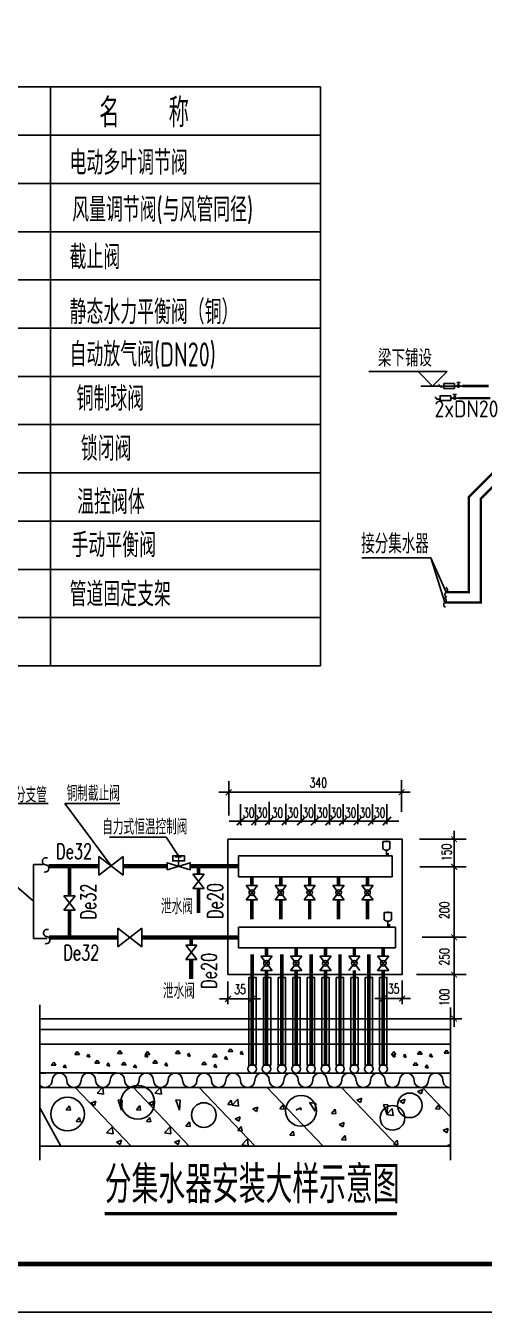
# Model space of a CAD drawing. Extents: x 1485827 to 1655027, y -76676 to -17276.
# Drawn here: x 1589671 to 1599176, y -76676 to -50004 of the extents above; entities that cross this region are included whole.
import ezdxf
from ezdxf.enums import TextEntityAlignment as Align

# ---------------------------------------------------------------- set-up
doc = ezdxf.new("R2010")
doc.units = 0
doc.header["$LTSCALE"] = 1000
doc.header["$MEASUREMENT"] = 0
doc.linetypes.add('DASH', pattern=[0.35, 0.25, -0.1])
for name, color, linetype in [('6', 7, 'Continuous'), ('_TCH_MASK', 7, 'Continuous'), ('AXIS', 3, 'Continuous'), ('C-sheet(通用-图框)', 7, 'Continuous'), ('EQ-TH', 7, 'Continuous'), ('HDWG', 7, 'Continuous'), ('PIPE-地暖供', 4, 'Continuous'), ('PIPE-暖供水', 3, 'Continuous'), ('PIPE-暖回水', 2, 'DASH'), ('TEXT', 7, 'Continuous'), ('TH-构件', 7, 'Continuous'), ('TH_TEXT', 7, 'Continuous'), ('THVAC_ELEV', 3, 'Continuous'), ('TK', 4, 'Continuous'), ('VALVE-暖供水', 7, 'Continuous'), ('地暖', 7, 'Continuous'), ('采暖', 7, 'Continuous')]:
    doc.layers.add(name, color=color, linetype=linetype)
doc.styles.add('11$0$TSSD_Norm', font='TSSDENG', dxfattribs={"width": 0.7, "bigfont": 'HZTXT'})
doc.styles.add('_THVAC_DIM', font='SIMPLEX', dxfattribs={"width": 0.8, "height": 3.5, "bigfont": 'HZTXT'})
doc.styles.add('HZ', font='romand__.ttf', dxfattribs={"width": 0.8, "bigfont": 'hztxt'})
doc.styles.add('HZTXT1', font='romans.shx', dxfattribs={"width": 0.7, "bigfont": 'GBHZFS.SHX'})
doc.styles.get("Standard").update_dxf_attribs({"font": 'gbenor.shx', "bigfont": 'gbcbig.shx'})
doc.styles.add('STY2', font='TXT.shx', dxfattribs={"width": 0.7, "bigfont": 'KTK.shx'})
doc.styles.add('STY70', font='SIMPLEX.shx', dxfattribs={"width": 0.7, "bigfont": 'STK.shx'})
doc.styles.add('TSSD_Dimension', font='tssdeng.shx', dxfattribs={"width": 0.7, "bigfont": 'hztxt.shx'})
doc.styles.add('TSSD_Rein', font='Tssdeng.shx', dxfattribs={"width": 0.7, "bigfont": 'hztxt.shx'})

# ---------------------------------------------------------------- blocks, each defined once
blk = doc.blocks.new('*U28')
at = {"color": 3}
blk.add_lwpolyline([(-84100, 0), (0, 0), (0, 59400), (-84100, 59400)], close=True, dxfattribs=at)
at = {"color": 3, "const_width": 100}
blk.add_lwpolyline([(-81600, 1000), (-1000, 1000), (-1000, 58400), (-81600, 58400)], close=True, dxfattribs=at)
at = {"layer": 'TK', "color": 4, "style": 'HZTXT1'}
for tag, height, width, p in [('项目负责1', 400, 0.6, (-4500, 19196)), ('项目负责2', 400, 0.6, (-4500, 18296)), ('专责', 400, 0.6, (-4500, 17396)), ('审定', 400, 0.6, (-4500, 16496)), ('审核', 400, 0.6, (-4500, 15596)), ('校对', 400, 0.6, (-4500, 14696)), ('设计', 400, 0.6, (-4500, 13796)), ('绘图', 400, 0.6, (-4500, 12896)), ('建设单位', 450, 0.6, (-4500, 11050)), ('工号', 400, 0.5, (-5501, 3507)), ('版次', 400, 0.7, (-2138, 3498)), ('阶段', 400, 0.7, (-2138, 2498)), ('比例', 400, 0.7, (-5491, 1513)), ('日期', 400, 0.7, (-2138, 1498))]:
    blk.add_attdef(tag, text='', height=height, dxfattribs=dict(at, width=width)).set_placement(p, align=Align.MIDDLE)
at = {"layer": 'TK', "color": 1, "lineweight": -3, "style": 'HZTXT1', "width": 0.6}
blk.add_attdef('工程名称', text='', height=450, dxfattribs=at).set_placement((-4500, 9050), align=Align.MIDDLE)
at = {"layer": 'TK', "color": 4, "lineweight": -3, "style": 'HZTXT1', "width": 0.6}
blk.add_attdef('子项名称', text='', height=450, dxfattribs=at).set_placement((-4500, 7050), align=Align.MIDDLE)
at = {"layer": 'TK', "color": 1, "lineweight": -3, "width": 0.6, "flags": 104}
blk.add_attdef('图名', text='', height=400, dxfattribs=at).set_placement((-4558, 4958), align=Align.MIDDLE_CENTER)
at = {"layer": 'TK', "color": 1, "style": 'HZTXT1', "width": 0.7}
blk.add_attdef('图号', text='', height=400, dxfattribs=at).set_placement((-5491, 2513), align=Align.MIDDLE)
blk = doc.blocks.new('_AXBLK')
at = {"color": 3, "linetype": 'Continuous'}
blk.add_line((1, 0), (-1, 0), dxfattribs=at)
at = {"color": 3, "linetype": 'Continuous', "const_width": 0.125}
blk.add_lwpolyline([(-0.35, -0.35), (0.35, 0.35)], dxfattribs=at)
blk = doc.blocks.new('$阀门附件$00000217')
blk.add_lwpolyline([(0, 110), (64, 110), (64, 215), (-64, 215), (-64, 110), (0, 110), (0, 0)])
blk.add_lwpolyline([(-125, -72), (125, 72), (125, -72), (-125, 72)], close=True)
for p in [(-125, 0), (125, 0)]:
    blk.add_point(p)
at = {"style": 'HZ', "width": 1.395383}
blk.add_text('T', height=70, dxfattribs=at).set_placement((-41, 127), (37, 127), align=Align.FIT)
blk = doc.blocks.new('AHBLK1C')
for p, q in [((-2, 2), (-2, 6)), ((-2, 6), (2, 6)), ((0, 6), (0, 6.5)), ((0, 0), (0, 1.17)), ((2, 6), (2, 2))]:
    blk.add_line(p, q)
blk.add_arc((0, 4), 2.83, 225, 315)
at = {"flags": 1}
blk.add_attdef('EAT', (0, 0), '', height=0.1, dxfattribs=at)
blk = doc.blocks.new('$VALVE$00000779')
blk.add_lwpolyline([(-100, 332), (-100, 772), (100, 772), (100, 332)], close=True)
blk.add_lwpolyline([(58, 967, 0.432023), (-39, 887), (-39, 772)], format="xyb")
blk.add_lwpolyline([(0, 332), (0, 0)])
at = {"layer": '6'}
blk.add_lwpolyline([(144, 238), (144, 94)], dxfattribs=at)
at = {"layer": 'HDWG'}
blk.add_lwpolyline([(48, 166), (144, 166)], dxfattribs=at)
for radius in [48, 43.2, 38.4, 24, 14.4]:
    blk.add_circle((0, 166), radius, dxfattribs=at)
at = {"width": 0.8, "flags": 9}
for tag in ['YSIZE', 'XSIZE', 'XSIZE', 'YSIZE']:
    blk.add_attdef(tag, (0, 332), '', height=0.5, rotation=90, dxfattribs=at)
at = {"flags": 9}
for tag in ['XSIZE', 'YSIZE']:
    blk.add_attdef(tag, (0, 166), '', height=0.24, rotation=270, dxfattribs=at)
at = {"width": 0.8, "flags": 9}
for tag in ['YSIZE', 'XSIZE', 'XSIZE', 'YSIZE']:
    blk.add_attdef(tag, (0, 0), '', height=0.5, dxfattribs=at)
blk = doc.blocks.new('$ThvacSys$00000040')
at = {"elevation": 0}
blk.add_lwpolyline([(7, -101, -0.575183), (0, 0, 0.604745), (-11, 101, 16.924828)], format="xyb", dxfattribs=at)

msp = doc.modelspace()

# ---------------------------------------------------------------- hatches: boundary and pattern name
at = {"layer": 'PIPE-暖供水', "linetype": 'Continuous'}
for points in [[(1598855.2, -59773.9), (1598837.5, -59756.3), (1598830.2, -59763.6)], [(1598855.2, -59773.9), (1598830.2, -59773.9), (1598830.2, -59763.6)], [(1598855.2, -61748.1), (1598880.2, -61748.1), (1598880.2, -61773.1)], [(1598855.2, -61748.1), (1598855.2, -61773.1), (1598880.2, -61773.1)]]:
    msp.add_hatch(color=256, dxfattribs=at).paths.add_polyline_path(points)
at = {"layer": 'PIPE-暖回水', "linetype": 'DASH'}
for points in [[(1599105.2, -59806.8), (1599087.5, -59789.1), (1599080.2, -59796.4)], [(1599105.2, -59806.8), (1599080.2, -59806.8), (1599080.2, -59796.4)], [(1599105.2, -61960.2), (1599130.2, -61960.2), (1599130.2, -61985.2)], [(1599105.2, -61960.2), (1599105.2, -61985.2), (1599130.2, -61985.2)]]:
    msp.add_hatch(color=256, dxfattribs=at).paths.add_polyline_path(points)

# ---------------------------------------------------------------- linework, layer by layer
for p, q in [((1577342.6, -51273.6, 0), (1595783.7, -51273.6, 0)), ((1590184.1, -51273.6, 0), (1590184.1, -63273.6, 0)), ((1595783.7, -51273.6, 0), (1595783.7, -63273.6, 0)), ((1577342.6, -52273.6, 0), (1595783.7, -52273.6, 0)), ((1577342.6, -53273.6, 0), (1595783.7, -53273.6, 0)), ((1577342.6, -54273.6, 0), (1595783.7, -54273.6, 0)), ((1577342.6, -55273.6, 0), (1595783.7, -55273.6, 0)), ((1577342.6, -56273.6, 0), (1595783.7, -56273.6, 0)), ((1577342.6, -57273.6, 0), (1595783.7, -57273.6, 0)), ((1577342.6, -58273.6, 0), (1595783.7, -58273.6, 0)), ((1577342.6, -59273.6, 0), (1595783.7, -59273.6, 0)), ((1577342.6, -60273.6, 0), (1595783.7, -60273.6, 0)), ((1577342.6, -61273.6, 0), (1595783.7, -61273.6, 0)), ((1577342.6, -62273.6, 0), (1595783.7, -62273.6, 0)), ((1577342.6, -63273.6, 0), (1595783.7, -63273.6, 0)), ((1592582.9, -66828.7), (1591410.9, -66828.7)), ((1592840.7, -67213.5), (1592582.9, -66828.7))]:
    msp.add_line(p, q)
at = {"color": 0}
msp.add_line((1597475.3, -66868.9), (1597475.3, -69670.7), dxfattribs=at)
at = {"layer": '_TCH_MASK'}
for p, q in [((1596637.3, -61038.1), (1598070.1, -61038.1)), ((1598070.1, -61038.1), (1598360, -61960.2, 0)), ((1598386.8, -61748.1), (1598070.1, -61038.1))]:
    msp.add_line(p, q, dxfattribs=at)
at = {"layer": 'AXIS', "color": 0, "linetype": 'ByBlock', "const_width": 70}
msp.add_lwpolyline([(1591309.6, -74629.5), (1597369.1, -74629.5)], dxfattribs=at)
at = {"layer": 'C-sheet(通用-图框)'}
msp.add_line((1599108.5, -57473.6), (1597862.1, -57473.6), dxfattribs=at)
at = {"layer": 'PIPE-暖供水', "linetype": 'Continuous', "const_width": 50}
for points in [[(1599303.4, -57723.6), (1598646.3, -57723.6)], [(1598855.2, -59773.9), (1599437.1, -59192)], [(1598855.2, -61748.1), (1598855.2, -59773.9)], [(1598855.2, -61748.1), (1598386.8, -61748.1)]]:
    msp.add_lwpolyline(points, dxfattribs=at)
at = {"layer": 'PIPE-暖回水', "linetype": 'DASH', "const_width": 50}
for points in [[(1599270.6, -57473.6), (1598724.9, -57473.6)], [(1599105.2, -59806.8), (1599469.9, -59442)], [(1599105.2, -61960.2), (1599105.2, -59806.8)], [(1599105.2, -61960.2), (1598360.2, -61960.2)]]:
    msp.add_lwpolyline(points, dxfattribs=at)
at = {"layer": 'THVAC_ELEV'}
for p, q in [((1598405.7, -57173.6), (1596785.9, -57173.6)), ((1598105.7, -57473.6), (1597805.7, -57173.6)), ((1598105.7, -57473.6), (1598405.7, -57173.6))]:
    msp.add_line(p, q, dxfattribs=at)
at = {"layer": '地暖', "color": 0, "lineweight": -2}
for p, q in [((1591438.9, -67422.2), (1590484.9, -66130.5)), ((1590484.9, -66130.5), (1591622.5, -66130.5))]:
    msp.add_line(p, q, dxfattribs=at)
for centre in [(1594356.9, -67975.4), (1594956.9, -67975.4), (1595556.9, -67975.4), (1596156.9, -67975.4), (1596756.9, -67975.4), (1594661.7, -69440.3), (1595277.7, -69440.3), (1595883, -69440.3), (1596483, -69440.3), (1597083, -69440.3)]:
    msp.add_circle(centre, 57.2, dxfattribs=at)
at = {"layer": '采暖', "color": 0, "lineweight": -2}
for p, q in [((1593878.2, -65665.7), (1593878.2, -66379.9)), ((1597462.6, -66301.7), (1597462.6, -65646.4)), ((1590137.4, -66125.4), (1587485.3, -66125.4)), ((1587485.3, -66125.4), (1589831.4, -68156)), ((1593673.1, -65896.4), (1597462.6, -65896.4)), ((1594126.6, -66568.5), (1594126.6, -66143.2)), ((1594432.6, -66568.5), (1594432.6, -66143.2)), ((1594718.7, -66091.5), (1594718.7, -66561.9)), ((1595065, -66136.7), (1595065, -66561.9)), ((1595381.2, -66508.3), (1595381.2, -66143.2)), ((1595667.3, -66523.3), (1595667.3, -66143.2)), ((1595968.5, -66553.4), (1595968.5, -66143.2)), ((1596254.6, -66553.4), (1596254.6, -66143.2)), ((1596555.7, -66553.4), (1596555.7, -66143.2)), ((1596555.7, -66553.4), (1596555.7, -66143.2)), ((1596856.9, -66553.4), (1596856.9, -66143.2)), ((1596856.9, -66553.4), (1596856.9, -66143.2)), ((1597158, -66553.4), (1597158, -66143.2)), ((1594187.6, -66493.2), (1593942.6, -66493.2)), ((1594131.4, -66493.2), (1594432.6, -66493.2)), ((1594473.7, -66493.2), (1594228.7, -66493.2)), ((1594432.6, -66493.2), (1594718.7, -66493.2)), ((1594820, -66493.2), (1594575, -66493.2)), ((1594677.6, -66493.2), (1594922.6, -66493.2)), ((1594718.7, -66493.2), (1595065, -66493.2)), ((1595136.2, -66493.2), (1594891.2, -66493.2)), ((1594963.7, -66493.2), (1595208.7, -66493.2)), ((1595065, -66493.2), (1595381.2, -66493.2)), ((1595422.3, -66493.2), (1595177.3, -66493.2)), ((1595310, -66493.2), (1595555, -66493.2)), ((1595381.2, -66493.2), (1595667.3, -66493.2)), ((1595723.5, -66493.2), (1595478.5, -66493.2)), ((1595626.2, -66493.2), (1595871.2, -66493.2)), ((1595667.3, -66493.2), (1595968.5, -66493.2)), ((1596054.7, -66493.2), (1595809.7, -66493.2)), ((1595912.3, -66493.2), (1596157.3, -66493.2)), ((1597833, -66869.4), (1598801.1, -66869.4)), ((1597147.2, -67221.3), (1597147.2, -67142.8)), ((1597147.2, -67182.1), (1597182.8, -67182.1)), ((1597182.8, -67204.8), (1597182.8, -67156.6)), ((1598551.1, -67266.3), (1598551.1, -67044.4)), ((1590030.3, -67394.5), (1589831.4, -67394.5)), ((1589831.4, -67394.5), (1589831.4, -68927.7)), ((1591189.2, -67616.2), (1591688.5, -67228.2)), ((1591189.2, -67228.2), (1591688.5, -67616.2)), ((1591189.2, -67228.2), (1591189.2, -67616.2)), ((1591688.5, -67228.2), (1591688.5, -67616.2)), ((1594081.4, -67216), (1597268.4, -67216, 302.8)), ((1594081.4, -67216), (1594081.4, -67647.6)), ((1597268.4, -67216, 245.8), (1597268.4, -67647.6, 245.8)), ((1597838.9, -67441.3), (1598801.1, -67441.3)), ((1593134.5, -67592.1), (1593367.3, -67592.1)), ((1593367.3, -67891.7), (1593134.5, -67592.1)), ((1593134.5, -67891.7), (1593367.3, -67592.1)), ((1594081.4, -67647.6), (1597268.4, -67647.6, 302.8)), ((1598551.1, -68725.9), (1598551.1, -67616.3)), ((1593134.5, -67891.7), (1593367.3, -67891.7)), ((1594240.5, -67825.6), (1594473.3, -67825.6)), ((1594240.5, -68125.2), (1594473.3, -67825.6)), ((1594473.3, -68125.2), (1594240.5, -67825.6)), ((1594840.5, -67825.6), (1595073.3, -67825.6)), ((1594840.5, -68125.2), (1595073.3, -67825.6)), ((1595073.3, -68125.2), (1594840.5, -67825.6)), ((1595440.5, -67825.6), (1595673.3, -67825.6)), ((1595440.5, -68125.2), (1595673.3, -67825.6)), ((1595673.3, -68125.2), (1595440.5, -67825.6)), ((1596040.5, -67825.6), (1596273.3, -67825.6)), ((1596040.5, -68125.2), (1596273.3, -67825.6)), ((1596273.3, -68125.2), (1596040.5, -67825.6)), ((1596640.5, -67825.6), (1596873.3, -67825.6)), ((1596640.5, -68125.2), (1596873.3, -67825.6)), ((1596873.3, -68125.2), (1596640.5, -67825.6)), ((1590464, -68042.4), (1590696.8, -68042.4)), ((1590464, -68341.9), (1590696.8, -68042.4)), ((1590696.8, -68341.9), (1590464, -68042.4)), ((1594240.5, -68125.2), (1594473.3, -68125.2)), ((1594840.5, -68125.2), (1595073.3, -68125.2)), ((1595440.5, -68125.2), (1595673.3, -68125.2)), ((1596040.5, -68125.2), (1596273.3, -68125.2)), ((1596640.5, -68125.2), (1596873.3, -68125.2)), ((1590464, -68341.9), (1590696.8, -68341.9)), ((1591579.7, -68714.4), (1592079, -69102.4)), ((1591579.7, -69102.4), (1592079, -68714.4)), ((1591579.7, -68714.4), (1591579.7, -69102.4)), ((1592079, -68714.4), (1592079, -69102.4)), ((1594081.4, -68688.7), (1594081.4, -69120.3)), ((1594081.4, -68688.7), (1597337.4, -68688.7, 301.3)), ((1597176, -68693.4), (1597176, -68614.9)), ((1597176, -68654.2), (1597211.7, -68654.2)), ((1597211.7, -68676.8), (1597211.7, -68628.7)), ((1597337.4, -68688.7, 245.8), (1597337.4, -69120.3, 245.8)), ((1589831.4, -68927.7), (1590115.5, -68927.7)), ((1592987, -69365.1), (1593219.8, -69065.5)), ((1593219.8, -69365.1), (1592987, -69065.5)), ((1592987, -69065.5), (1593219.8, -69065.5)), ((1597891.3, -68900.9), (1598801.1, -68900.9)), ((1598551.1, -69538.5), (1598551.1, -69075.9)), ((1594081.4, -69120.3), (1597337.4, -69120.3, 301.3)), ((1594545.3, -69590.1), (1594778.1, -69290.5)), ((1594778.1, -69590.1), (1594545.3, -69290.5)), ((1594545.3, -69290.5), (1594778.1, -69290.5)), ((1595161.2, -69290.5), (1595394.1, -69290.5)), ((1595394.1, -69590.1), (1595161.2, -69290.5)), ((1595161.2, -69590.1), (1595394.1, -69290.5)), ((1595766.5, -69290.5), (1595999.4, -69290.5)), ((1595999.4, -69590.1), (1595766.5, -69290.5)), ((1595766.5, -69590.1), (1595999.4, -69290.5)), ((1596366.5, -69290.5), (1596599.4, -69290.5)), ((1596599.4, -69590.1), (1596366.5, -69290.5)), ((1596366.5, -69590.1), (1596599.4, -69290.5)), ((1596966.5, -69290.5), (1597199.4, -69290.5)), ((1597199.4, -69590.1), (1596966.5, -69290.5)), ((1596966.5, -69590.1), (1597199.4, -69290.5)), ((1592987, -69365.1), (1593219.8, -69365.1)), ((1594545.3, -69590.1), (1594778.1, -69590.1)), ((1595161.2, -69590.1), (1595394.1, -69590.1)), ((1595766.5, -69590.1), (1595999.4, -69590.1)), ((1596966.5, -69590.1), (1597199.4, -69590.1)), ((1593861.9, -69819.7), (1593861.9, -70290.9)), ((1597475.3, -69797.4), (1597475.3, -70287.2)), ((1597768.8, -69674.5), (1598801.1, -69674.5)), ((1598551.1, -70411.3), (1598551.1, -69849.5)), ((1594362.6, -69999.4), (1594362.6, -70285.6)), ((1589963.7, -70303.1), (1589963.7, -73522)), ((1593865.7, -70180), (1594362.6, -70180)), ((1597083, -70169.5), (1597474.5, -70169.5)), ((1598475.6, -70357.8), (1598475.6, -73521.6)), ((1589963.7, -70591.5), (1598714.2, -70591.5)), ((1589963.7, -70816.5), (1598475.6, -70816.5)), ((1589963.7, -71116.5), (1598475.6, -71116.5)), ((1593916.9, -71212.1, -245.8), (1593867, -71271.9, -245.8)), ((1593963.3, -71271.9, -245.8), (1593916.9, -71212.1, -245.8)), ((1590740.3, -71270.1, -245.8), (1590690.4, -71329.9, -245.8)), ((1590690.4, -71329.9, -245.8), (1590786.7, -71329.9, -245.8)), ((1590786.7, -71329.9, -245.8), (1590740.3, -71270.1, -245.8)), ((1590970.1, -71324, -245.8), (1590939.9, -71374.3, -245.8)), ((1590939.9, -71374.3, -245.8), (1591000.4, -71389.5, -245.8)), ((1591000.4, -71389.5, -245.8), (1590970.1, -71324, -245.8)), ((1591152.9, -71452.3, -245.8), (1591103, -71512, -245.8)), ((1591199.3, -71512, -245.8), (1591152.9, -71452.3, -245.8)), ((1591623, -71250.9, -245.8), (1591573.2, -71310.7, -245.8)), ((1591573.2, -71310.7, -245.8), (1591669.4, -71310.7, -245.8)), ((1591669.4, -71310.7, -245.8), (1591623, -71250.9, -245.8)), ((1592170.1, -71323.5, -245.8), (1592139.9, -71373.9, -245.8)), ((1592139.9, -71373.9, -245.8), (1592200.4, -71389, -245.8)), ((1592196.4, -71268.9, -245.8), (1592146.5, -71328.7, -245.8)), ((1592146.5, -71328.7, -245.8), (1592242.8, -71328.7, -245.8)), ((1592200.4, -71389, -245.8), (1592170.1, -71323.5, -245.8)), ((1592242.8, -71328.7, -245.8), (1592196.4, -71268.9, -245.8)), ((1592352.9, -71451.8, -245.8), (1592303, -71511.6, -245.8)), ((1592399.3, -71511.6, -245.8), (1592352.9, -71451.8, -245.8)), ((1592823, -71250.5, -245.8), (1592773.2, -71310.2, -245.8)), ((1592773.2, -71310.2, -245.8), (1592869.4, -71310.2, -245.8)), ((1592869.4, -71310.2, -245.8), (1592823, -71250.5, -245.8)), ((1593052.9, -71304.4, -245.8), (1593022.6, -71354.7, -245.8)), ((1593022.6, -71354.7, -245.8), (1593083.1, -71369.8, -245.8)), ((1593083.1, -71369.8, -245.8), (1593052.9, -71304.4, -245.8)), ((1593590.6, -71317.6, -245.8), (1593540.8, -71377.4, -245.8)), ((1593540.8, -71377.4, -245.8), (1593637, -71377.4, -245.8)), ((1593637, -71377.4, -245.8), (1593590.6, -71317.6, -245.8)), ((1593820.5, -71371.5, -245.8), (1593790.2, -71421.8, -245.8)), ((1593790.2, -71421.8, -245.8), (1593850.7, -71437, -245.8)), ((1593850.7, -71437, -245.8), (1593820.5, -71371.5, -245.8)), ((1593867, -71271.9, -245.8), (1593963.3, -71271.9, -245.8)), ((1594146.7, -71266, -245.8), (1594116.5, -71316.4, -245.8)), ((1594116.5, -71316.4, -245.8), (1594177, -71331.5, -245.8)), ((1594177, -71331.5, -245.8), (1594146.7, -71266, -245.8)), ((1597299.7, -71272.4, -245.8), (1597249.8, -71332.1, -245.8)), ((1597249.8, -71332.1, -245.8), (1597346, -71332.1, -245.8)), ((1597301.7, -71318.2, -245.8), (1597271.5, -71368.6, -245.8)), ((1597271.5, -71368.6, -245.8), (1597332, -71383.7, -245.8)), ((1597346, -71332.1, -245.8), (1597299.7, -71272.4, -245.8)), ((1597332, -71383.7, -245.8), (1597301.7, -71318.2, -245.8)), ((1597529.5, -71326.3, -245.8), (1597499.2, -71376.6, -245.8)), ((1597499.2, -71376.6, -245.8), (1597559.7, -71391.7, -245.8)), ((1597559.7, -71391.7, -245.8), (1597529.5, -71326.3, -245.8)), ((1597840.1, -71264.3, -245.8), (1597790.2, -71324.1, -245.8)), ((1597790.2, -71324.1, -245.8), (1597886.5, -71324.1, -245.8)), ((1597886.5, -71324.1, -245.8), (1597840.1, -71264.3, -245.8)), ((1598069.9, -71318.2, -245.8), (1598039.7, -71368.6, -245.8)), ((1598039.7, -71368.6, -245.8), (1598100.2, -71383.7, -245.8)), ((1598100.2, -71383.7, -245.8), (1598069.9, -71318.2, -245.8)), ((1598395.9, -71241.5, -245.8), (1598346, -71301.2, -245.8)), ((1598346, -71301.2, -245.8), (1598442.3, -71301.2, -245.8)), ((1598442.3, -71301.2, -245.8), (1598395.9, -71241.5, -245.8)), ((1589963.7, -71715.2), (1591543.2, -71715.2)), ((1589963.7, -71716.4), (1590087.1, -71716.4)), ((1590250.9, -71490.6, -245.8), (1590201.1, -71550.4, -245.8)), ((1590201.1, -71550.4, -245.8), (1590297.3, -71550.4, -245.8)), ((1590297.3, -71550.4, -245.8), (1590250.9, -71490.6, -245.8)), ((1590480.8, -71544.5, -245.8), (1590450.5, -71594.9, -245.8)), ((1590450.5, -71594.9, -245.8), (1590511, -71610, -245.8)), ((1590511, -71610, -245.8), (1590480.8, -71544.5, -245.8)), ((1591103, -71512, -245.8), (1591199.3, -71512, -245.8)), ((1591163.7, -71716), (1598475.6, -71716)), ((1591382.7, -71506.1, -245.8), (1591352.5, -71556.5, -245.8)), ((1591352.5, -71556.5, -245.8), (1591413, -71571.6, -245.8)), ((1591413, -71571.6, -245.8), (1591382.7, -71506.1, -245.8)), ((1591707.1, -71489.4, -245.8), (1591657.2, -71549.2, -245.8)), ((1591657.2, -71549.2, -245.8), (1591753.4, -71549.2, -245.8)), ((1591753.4, -71549.2, -245.8), (1591707.1, -71489.4, -245.8)), ((1591936.9, -71543.3, -245.8), (1591906.7, -71593.7, -245.8)), ((1591906.7, -71593.7, -245.8), (1591967.1, -71608.8, -245.8)), ((1591967.1, -71608.8, -245.8), (1591936.9, -71543.3, -245.8)), ((1592303, -71511.6, -245.8), (1592399.3, -71511.6, -245.8)), ((1592582.7, -71505.7, -245.8), (1592552.5, -71556.1, -245.8)), ((1592552.5, -71556.1, -245.8), (1592613, -71571.2, -245.8)), ((1592613, -71571.2, -245.8), (1592582.7, -71505.7, -245.8)), ((1593370, -71480.6, -245.8), (1593320.1, -71540.3, -245.8)), ((1593320.1, -71540.3, -245.8), (1593416.3, -71540.3, -245.8)), ((1593416.3, -71540.3, -245.8), (1593370, -71480.6, -245.8)), ((1593599.8, -71534.5, -245.8), (1593569.6, -71584.8, -245.8)), ((1593569.6, -71584.8, -245.8), (1593630, -71599.9, -245.8)), ((1593630, -71599.9, -245.8), (1593599.8, -71534.5, -245.8)), ((1597752.7, -71494.4, -245.8), (1597702.8, -71554.2, -245.8)), ((1597702.8, -71554.2, -245.8), (1597799.1, -71554.2, -245.8)), ((1597799.1, -71554.2, -245.8), (1597752.7, -71494.4, -245.8)), ((1597982.5, -71548.3, -245.8), (1597952.3, -71598.7, -245.8)), ((1597952.3, -71598.7, -245.8), (1598012.8, -71613.8, -245.8)), ((1598012.8, -71613.8, -245.8), (1597982.5, -71548.3, -245.8)), ((1591888.9, -72001.1), (1593057.7, -73231.3)), ((1589963.7, -72016), (1598475.6, -72016)), ((1589963.7, -72016.4), (1590087.1, -72016.4)), ((1590696.9, -72016), (1591857.7, -73231.8)), ((1591149.8, -72133.2), (1591261.8, -72016.4)), ((1591149.8, -72133.2), (1591283.2, -72153.9)), ((1591283.2, -72153.9), (1591267.2, -72016.4)), ((1591419.8, -72015.2), (1591543.2, -72015.2)), ((1591583.9, -72271.7), (1591656.2, -72487.6)), ((1591583.9, -72271.7), (1591673.5, -72279.5)), ((1591673.5, -72279.6), (1591656.2, -72487.7)), ((1592349.8, -72132.7), (1592461.8, -72016)), ((1592349.8, -72132.7), (1592483.2, -72153.4)), ((1592483.1, -72153.5), (1592467.2, -72016)), ((1592783.9, -72271.2), (1592856.2, -72487.2)), ((1592783.9, -72271.2), (1592873.5, -72279.1)), ((1592873.5, -72279.2), (1592856.2, -72487.3)), ((1593269.2, -72016), (1594429.8, -73231.3)), ((1593859.8, -72365.4), (1593932.1, -72279.2)), ((1593949.4, -72373.3), (1593932, -72279.3)), ((1593950.7, -72381), (1594067.5, -72259.3)), ((1594084, -72401.8), (1594067.4, -72259.3)), ((1594675.2, -72016), (1595835.8, -73231.3)), ((1595696.8, -72016), (1595713.4, -72027.2)), ((1595713.4, -72027.3), (1595717.2, -72016)), ((1596216.6, -72016), (1597377.2, -73231.3)), ((1596534.2, -72278.7), (1596639.2, -72238.3)), ((1596534.2, -72278.7), (1596608.8, -72329)), ((1596608.7, -72329.1), (1596639.2, -72238.4)), ((1597429.5, -72298.9), (1597534.6, -72258.6)), ((1597504.1, -72349.3), (1597534.5, -72258.7)), ((1597794.5, -72097), (1597899.5, -72056.7)), ((1597794.5, -72097), (1597869.1, -72147.3)), ((1597869.1, -72147.4), (1597899.5, -72056.8)), ((1597893.6, -72016), (1598475.6, -72621.2)), ((1589963.7, -72440.1), (1590401, -73231.8)), ((1590508, -72479.7), (1590580.3, -72393.5)), ((1590508, -72479.7), (1590597.7, -72487.5)), ((1590597.6, -72487.6), (1590580.3, -72393.6)), ((1591022.8, -72341), (1591127.8, -72300.7)), ((1591022.8, -72341), (1591097.4, -72391.3)), ((1591097.4, -72391.4), (1591127.8, -72300.7)), ((1591964.1, -72478.5), (1592036.4, -72392.3)), ((1591964.1, -72478.5), (1592053.8, -72486.3)), ((1592053.7, -72486.4), (1592036.4, -72392.4)), ((1592222.8, -72340.5), (1592327.8, -72300.2)), ((1592222.8, -72340.5), (1592297.4, -72390.9)), ((1592297.4, -72391), (1592327.8, -72300.3)), ((1593859.8, -72365.4), (1593949.4, -72373.2)), ((1593950.7, -72381), (1594084.1, -72401.7)), ((1594378.5, -72460.7), (1594483.5, -72420.4)), ((1594378.5, -72460.7), (1594453.1, -72511)), ((1594453.1, -72511.1), (1594483.5, -72420.4)), ((1594935.7, -72459.5), (1595008, -72373.3)), ((1594935.7, -72459.5), (1595025.3, -72467.3)), ((1595025.3, -72467.4), (1595007.9, -72373.4)), ((1595273.8, -72480.9), (1595378.9, -72440.6)), ((1595273.8, -72480.9), (1595293.1, -72493.9)), ((1595364.8, -72482.5), (1595378.8, -72440.7)), ((1595551.5, -72327.2), (1595668.3, -72507.5)), ((1595551.5, -72327.2), (1595684.9, -72347.8)), ((1595684.9, -72347.9), (1595668.3, -72507.6)), ((1596011.6, -72553.6), (1596083.9, -72467.4)), ((1596101.2, -72561.5), (1596083.8, -72467.5)), ((1597087.4, -72366.2), (1597159.8, -72561.6)), ((1597087.4, -72366.2), (1597177.1, -72374.1)), ((1597152.4, -72575.4), (1597269.2, -72453.7)), ((1597177.1, -72374.2), (1597159.7, -72561.6)), ((1597285.7, -72596.2), (1597269.2, -72453.7)), ((1597429.5, -72298.9), (1597504.2, -72349.3)), ((1598163.3, -72460.4), (1598235.7, -72374.2)), ((1598163.3, -72460.4), (1598253, -72468.2)), ((1598253, -72468.3), (1598235.6, -72374.3)), ((1590716.1, -72722.2), (1590788.4, -72636)), ((1590716.1, -72722.2), (1590805.8, -72730)), ((1590805.7, -72730.1), (1590788.4, -72636.1)), ((1592172.2, -72721), (1592244.6, -72634.8)), ((1592172.2, -72721), (1592261.9, -72728.8)), ((1592261.9, -72728.9), (1592244.5, -72634.9)), ((1592992, -72815.9), (1593064.3, -72729.7)), ((1593081.6, -72823.8), (1593064.3, -72729.8)), ((1594013.5, -72662.6), (1594118.5, -72622.3)), ((1594013.5, -72662.6), (1594088.1, -72712.9)), ((1594088.1, -72713), (1594118.5, -72622.4)), ((1596011.6, -72553.6), (1596101.2, -72561.5)), ((1596169.2, -72782.7), (1596274.2, -72742.4)), ((1596169.2, -72782.7), (1596243.8, -72833)), ((1596243.8, -72833.1), (1596274.2, -72742.5)), ((1597152.4, -72575.4), (1597285.8, -72596.1)), ((1591348.7, -72956.8), (1591465.5, -72835.1)), ((1591348.7, -72956.8), (1591482.1, -72977.5)), ((1591482, -72977.6), (1591465.4, -72835.1)), ((1592548.7, -72956.4), (1592665.5, -72834.6)), ((1592548.7, -72956.4), (1592682.1, -72977.1)), ((1592682, -72977.1), (1592665.4, -72834.7)), ((1592992, -72815.9), (1593081.7, -72823.7)), ((1594067.9, -72910), (1594140.2, -72823.8)), ((1594067.9, -72910), (1594157.6, -72917.8)), ((1594157.5, -72917.9), (1594140.2, -72823.9)), ((1595143.8, -73004.1), (1595216.1, -72917.9)), ((1595143.8, -73004.1), (1595233.5, -73012)), ((1595233.4, -73012), (1595216.1, -72918)), ((1596219.7, -73098.2), (1596292, -73012.1)), ((1596309.3, -73106.2), (1596292, -73012.1)), ((1598324.9, -72902.9), (1598429.9, -72862.5)), ((1598324.9, -72902.9), (1598399.5, -72953.2)), ((1598399.5, -72953.3), (1598429.9, -72862.6)), ((1589963.7, -73230.2), (1598475.6, -73230.2)), ((1591553.2, -73146.8), (1591658.2, -73106.5)), ((1591553.2, -73146.8), (1591627.8, -73197.2)), ((1591627.7, -73197.2), (1591658.2, -73106.6)), ((1592753.2, -73146.4), (1592858.2, -73106.1)), ((1592753.2, -73146.4), (1592827.8, -73196.7)), ((1592827.7, -73196.8), (1592858.2, -73106.2)), ((1594149.5, -73204.7), (1594266.4, -73082.9)), ((1594149.5, -73204.7), (1594282.9, -73225.4)), ((1594282.9, -73225.4), (1594266.3, -73083)), ((1595003.6, -73230.2), (1595013.9, -73226.2)), ((1595012.6, -73230.2), (1595013.9, -73226.3)), ((1596219.7, -73098.2), (1596309.3, -73106.1)), ((1597295.6, -73192.4), (1597367.9, -73106.2)), ((1597295.6, -73192.4), (1597385.2, -73200.2)), ((1597385.2, -73200.3), (1597367.8, -73106.3)), ((1598418.7, -73230.2), (1598443.8, -73200.3)), ((1598449.2, -73230.2), (1598443.7, -73200.4))]:
    msp.add_line(p, q, dxfattribs=at)
for points in [[(1593861.9, -66868.9), (1597475.3, -66868.9), (1597475.3, -69670.7), (1593861.9, -69670.7)], [(1594292.6, -69735.4), (1594445.1, -69735.4), (1594445.1, -71554.3), (1594292.6, -71554.3)], [(1594597.6, -69735.4), (1594750.1, -69735.4), (1594750.1, -71554.3), (1594597.6, -71554.3)], [(1594902.6, -69735.4), (1595055.2, -69735.4), (1595055.2, -71554.3), (1594902.6, -71554.3)], [(1595207.7, -69735.4), (1595360.2, -69735.4), (1595360.2, -71554.3), (1595207.7, -71554.3)], [(1595507.6, -69735.4), (1595660.1, -69735.4), (1595660.1, -71554.3), (1595507.6, -71554.3)], [(1595807.6, -69735.4), (1595960.1, -69735.4), (1595960.1, -71554.3), (1595807.6, -71554.3)], [(1596107.6, -69735.4), (1596260.1, -69735.4), (1596260.1, -71554.3), (1596107.6, -71554.3)], [(1596407.6, -69735.4), (1596560.1, -69735.4), (1596560.1, -71554.3), (1596407.6, -71554.3)], [(1596707.6, -69735.4), (1596860.1, -69735.4), (1596860.1, -71554.3), (1596707.6, -71554.3)], [(1597007.6, -69735.4), (1597160.1, -69735.4), (1597160.1, -71554.3), (1597007.6, -71554.3)]]:
    msp.add_lwpolyline(points, close=True, dxfattribs=at)
for points, const_width in [([(1590147.5, -67428.6), (1591189.2, -67428.6)], 90), ([(1590580.4, -68042.4), (1590580.4, -67414.1)], 75), ([(1591688.5, -67428.6), (1591914.9, -67428.6)], 90), ([(1591914.9, -67428.6), (1591927, -67428.6)], 90), ([(1591914.9, -67428.6), (1592600.9, -67428.6)], 90), ([(1593080.1, -67428.6), (1593622.1, -67428.6)], 90), ([(1593250.9, -67592.1), (1593250.9, -67414.1)], 75), ([(1593621.4, -67428.6), (1594081.4, -67428.6)], 90), ([(1594356.9, -67825.6), (1594356.9, -67647.6)], 75), ([(1594956.9, -67825.6), (1594956.9, -67647.6)], 75), ([(1595556.9, -67825.6), (1595556.9, -67647.6)], 75), ([(1596156.9, -67825.6), (1596156.9, -67647.6)], 75), ([(1596756.9, -67825.6), (1596756.9, -67647.6)], 75), ([(1593250.9, -68399.2), (1593250.9, -67891.7)], 75), ([(1594356.9, -68526.9), (1594356.9, -68125.2)], 75), ([(1594956.9, -68526.9), (1594956.9, -68125.2)], 75), ([(1595556.9, -68526.9), (1595556.9, -68125.2)], 75), ([(1596156.9, -68526.9), (1596156.9, -68125.2)], 75), ([(1596756.9, -68526.9), (1596756.9, -68125.2)], 75), ([(1590580.4, -68896.1), (1590580.4, -68341.9)], 75), ([(1593103.4, -69065.5), (1593103.4, -68887.5)], 75), ([(1594364.4, -71538.5), (1594364.4, -69252.9)], 75), ([(1594980.3, -71538.5), (1594980.3, -69252.9)], 75), ([(1595585.6, -71538.5), (1595585.6, -69252.9)], 75), ([(1596185.6, -71538.5), (1596185.6, -69252.9)], 75), ([(1596785.6, -71538.5), (1596785.6, -69252.9)], 75)]:
    msp.add_lwpolyline(points, dxfattribs=dict(at, const_width=const_width))
at = {"layer": '采暖', "color": 0, "linetype": 'DASH', "lineweight": -2}
for points, const_width in [([(1591579.7, -68908.4), (1590152.5, -68908.4)], 90), ([(1593126.3, -68908.4), (1592079, -68908.4)], 90), ([(1594081.4, -68908.4), (1593126.3, -68908.4)], 90), ([(1593103.4, -69766.8), (1593103.4, -69365.1)], 90), ([(1594661.7, -69290.5), (1594661.7, -69120.3)], 75), ([(1595277.7, -69290.5), (1595277.7, -69120.3)], 75), ([(1595883, -69290.5), (1595883, -69120.3)], 75), ([(1596483, -69290.5), (1596483, -69120.3)], 75), ([(1597083, -69290.5), (1597083, -69120.3)], 75), ([(1594661.7, -71538.5), (1594661.7, -69590.1)], 75), ([(1595277.7, -71538.5), (1595277.7, -69590.1)], 75), ([(1595883, -71538.5), (1595883, -69590.1)], 75), ([(1596483, -71538.5), (1596483, -69590.1)], 75), ([(1597083, -71538.5), (1597083, -69590.1)], 75)]:
    msp.add_lwpolyline(points, dxfattribs=dict(at, const_width=const_width))
at = {"layer": '采暖', "color": 0, "lineweight": -2}
for centre, radius in [((1594364.4, -71627.2), 88.7), ((1594661.7, -71627.2), 88.7), ((1594980.3, -71627.2), 88.7), ((1595277.7, -71627.2), 88.7), ((1595585.6, -71627.2), 88.7), ((1595883, -71627.2), 88.7), ((1596185.6, -71627.2), 88.7), ((1596483, -71627.2), 88.7), ((1596785.6, -71627.2), 88.7), ((1597083, -71627.2), 88.7), ((1591994.2, -72324.6), 349.1), ((1590538.1, -72567.2), 349.1), ((1595378.9, -72499.8), 319.8), ((1597632, -72385.8), 255.1), ((1593362.6, -72587), 255), ((1597273.8, -72647.1), 255)]:
    msp.add_circle(centre, radius, dxfattribs=at)
for centre, radius, start, end in [((1590090.8, -67325.9), 74.9, 66.49148, 248.59357), ((1590072.8, -67472.3), 77.2, 253.03511, 96.96489), ((1590112.6, -68812.4), 74.9, 66.49148, 248.59357), ((1590094.6, -68958.8), 77.2, 253.03511, 96.96489), ((1590370.4, -71866.4), 150, 0, 180), ((1590970.4, -71866.4), 150, 0, 180), ((1591570.4, -71866.4), 150, 0, 180), ((1592170.4, -71866), 150, 0, 180), ((1592770.4, -71866), 150, 0, 180), ((1593370.4, -71866), 150, 0, 180), ((1593970.4, -71866), 150, 0, 180), ((1594570.4, -71866), 150, 0, 180), ((1595170.4, -71866), 150, 0, 180), ((1595770.4, -71866), 150, 0, 180), ((1596370.4, -71866), 150, 0, 180), ((1596970.4, -71866), 150, 0, 180), ((1597570.4, -71866), 150, 0, 180), ((1598170.4, -71866), 150, 0, 180), ((1590070.4, -71866.4), 150, 224.61511, 0), ((1590670.4, -71866.4), 150, 180, 0), ((1591270.4, -71866.4), 150, 180, 0), ((1591870.4, -71866), 150, 180, 0), ((1592470.4, -71866), 150, 180, 0), ((1593070.4, -71866), 150, 180, 0), ((1593670.4, -71866), 150, 180, 0), ((1594270.4, -71866), 150, 180, 0), ((1594870.4, -71866), 150, 180, 0), ((1595470.4, -71866), 150, 180, 0), ((1596070.4, -71866), 150, 180, 0), ((1596670.4, -71866), 150, 180, 0), ((1597270.4, -71866), 150, 180, 0), ((1597870.4, -71866), 150, 180, 0), ((1598470.4, -71866), 150, 180, 271.96068)]:
    msp.add_arc(centre, radius, start, end, dxfattribs=at)
for p in [(1594718.7, -66372.8), (1594718.7, -66372.8), (1594131.4, -66568.5), (1594432.6, -66493.2), (1594432.6, -66568.5), (1594432.6, -66568.5), (1594718.7, -66493.2), (1595065, -66418), (1595065, -66418), (1595065, -66493.2), (1595381.2, -66493.2), (1595381.2, -66508.3), (1595381.2, -66508.3), (1595667.3, -66493.2), (1595667.3, -66523.3), (1595667.3, -66523.3), (1595968.5, -66493.2), (1595968.5, -66553.4), (1595968.5, -66553.4)]:
    msp.add_point(p, dxfattribs=at)

# ---------------------------------------------------------------- block references
msp.add_blockref('*U28', (1655026.6, -76675.7))
at = {"layer": 'EQ-TH', "rotation": 179.9999999999827}
for p in [(1598360.2, -61960.2), (1598386.8, -61748.1)]:
    msp.add_blockref('$ThvacSys$00000040', p, dxfattribs=at)
at = {"layer": 'TH-构件', "color": 0, "xscale": 1.917159763313609, "zscale": 1.917159763313609}
msp.add_blockref('$阀门附件$00000217', (1592840.7, -67428.6), dxfattribs=at)
at = {"layer": 'VALVE-暖供水', "xscale": 0.5, "yscale": 0.5, "zscale": 0.5, "rotation": 90}
for p in [(1598724.9, -57473.6), (1598646.3, -57723.6)]:
    msp.add_blockref('$VALVE$00000779', p, dxfattribs=at)
at = {"layer": '采暖', "color": 0, "lineweight": -2}
for p, xscale, yscale, zscale, rotation in [((1593878.2, -65896.4), 175.0000335089862, 175.0000335089862, 175.0000335089862, 180), ((1594432.6, -66493.2), 245.0000335089862, 245.0000335089862, 245.0000335089862, 180), ((1594718.7, -66493.2), 245.0000335089862, 245.0000335089862, 245.0000335089862, 180), ((1595065, -66493.2), 245.0000335089862, 245.0000335089862, 245.0000335089862, 180), ((1595381.2, -66493.2), 245.0000335089862, 245.0000335089862, 245.0000335089862, 180), ((1595667.3, -66493.2), 245.0000335089862, 245.0000335089862, 245.0000335089862, 180), ((1595968.5, -66493.2), 245.0000335089862, 245.0000335089862, 245.0000335089862, 180), ((1598551.1, -66869.4), 175.0000335089862, 175.0000335089862, 175.0000335089862, 90), ((1598551.1, -67441.3), 175.0000335089862, 175.0000335089862, 175.0000335089862, 270), ((1598551.1, -67441.3), 175.0000335089862, 175.0000335089862, 175.0000335089862, 90), ((1598551.1, -68900.9), 175.0000335089862, 175.0000335089862, 175.0000335089862, 270), ((1598551.1, -68900.9), 175.0000335089862, 175.0000335089862, 175.0000335089862, 90), ((1598551.1, -69674.5), 175.0000335089862, 175.0000335089862, 175.0000335089862, 270), ((1598551.1, -69674.5), 175.0000335089862, 175.0000335089862, 175.0000335089862, 90), ((1594362.6, -70180), 175.0000335089862, 175.0000335089862, 175.0000335089862, 180), ((1597474.5, -70169.5), 175.0000335089862, 175.0000335089862, 175.0000335089862, 180), ((1598551.1, -70586.3), 175.0000335089862, 175.0000335089862, 175.0000335089862, 270)]:
    msp.add_blockref('_AXBLK', p, dxfattribs=dict(at, xscale=xscale, yscale=yscale, zscale=zscale, rotation=rotation))
for name, p, xscale, yscale, zscale in [('_AXBLK', (1597462.6, -65896.4), 175.0000335089862, 175.0000335089862, 175.0000335089862), ('_AXBLK', (1594131.4, -66493.2), 245.0000335089862, 245.0000335089862, 245.0000335089862), ('_AXBLK', (1594432.6, -66493.2), 245.0000335089862, 245.0000335089862, 245.0000335089862), ('_AXBLK', (1594718.7, -66493.2), 245.0000335089862, 245.0000335089862, 245.0000335089862), ('_AXBLK', (1595065, -66493.2), 245.0000335089862, 245.0000335089862, 245.0000335089862), ('_AXBLK', (1595381.2, -66493.2), 245.0000335089862, 245.0000335089862, 245.0000335089862), ('_AXBLK', (1595667.3, -66493.2), 245.0000335089862, 245.0000335089862, 245.0000335089862), ('_AXBLK', (1595968.5, -66493.2), 245.0000335089862, 245.0000335089862, 245.0000335089862), ('_AXBLK', (1596254.6, -66493.2), 245.0000335089862, 245.0000335089862, 245.0000335089862), ('_AXBLK', (1596555.7, -66493.2), 245.0000335089862, 245.0000335089862, 245.0000335089862), ('_AXBLK', (1596555.7, -66493.2), 245.0000335089862, 245.0000335089862, 245.0000335089862), ('_AXBLK', (1596856.9, -66493.2), 245.0000335089862, 245.0000335089862, 245.0000335089862), ('_AXBLK', (1596856.9, -66493.2), 245.0000335089862, 245.0000335089862, 245.0000335089862), ('_AXBLK', (1597158, -66493.2), 245.0000335089862, 245.0000335089862, 245.0000335089862), ('AHBLK1C', (1597146.7, -67139.6), 37.5, 37.5, 37.5), ('AHBLK1C', (1597175.5, -68611.6), 37.5, 37.5, 37.5), ('_AXBLK', (1593865.7, -70180), 175.0000335089862, 175.0000335089862, 175.0000335089862), ('_AXBLK', (1597083, -70169.5), 175.0000335089862, 175.0000335089862, 175.0000335089862)]:
    msp.add_blockref(name, p, dxfattribs=dict(at, xscale=xscale, yscale=yscale, zscale=zscale))

# ---------------------------------------------------------------- texts
at = {"width": 0.7}
for s, height, style, p in [('名    称', 600, '11$0$TSSD_Norm', (1591195, -52108.5, 0)), ('电动多叶调节阀 ', 500, 'TSSD_Dimension', (1590580.5, -53093.2, 0)), ('截止阀', 500, 'TSSD_Dimension', (1590580.5, -55052.2, 0)), ('静态水力平衡阀（铜）', 500, 'TSSD_Dimension', (1590580.5, -56190.7, 0)), ('自动放气阀(DN20)', 500, 'TSSD_Dimension', (1590580.5, -57069.1, 0)), ('管道固定支架', 500, 'TSSD_Dimension', (1590580.5, -62041.9, 0))]:
    msp.add_text(s, height=height, dxfattribs=dict(at, style=style)).set_placement(p)
at = {"style": 'TSSD_Dimension', "width": 0.7}
msp.add_attdef('风量调节阀(与风管同径)', text='', height=500, dxfattribs=at).set_placement((1592509, -53815.1, 0), align=Align.MIDDLE)
at = {"layer": 'AXIS', "color": 0, "linetype": 'ByBlock'}
msp.add_text('分集水器安装大样示意图', height=771.631, dxfattribs=at).set_placement((1591309.6, -74415.1))
at = {"layer": 'PIPE-地暖供', "style": 'TSSD_Dimension', "width": 0.7}
msp.add_text('接分集水器', height=400, dxfattribs=at).set_placement((1596626.3, -60944.1))
at = {"layer": 'TEXT', "color": 0, "width": 0.7}
for s, height, style, p in [('温控阀体', 500, 'TSSD_Rein', (1590738.2, -60129.2, 0)), ('De32', 315, 'STY70', (1590301.1, -67277.6, 3600)), ('De32', 315, 'STY70', (1590450.7, -69377.7, 3354.2))]:
    msp.add_text(s, height=height, dxfattribs=dict(at, style=style)).set_placement(p)
at = {"layer": 'TEXT', "color": 0, "style": 'STY70', "width": 0.7}
for s, p in [('De32', (1591125, -68533.5, 3600)), ('De20', (1593753.7, -68523.1, 3600)), ('De20', (1593627, -69971.8, 3600))]:
    msp.add_text(s, height=315, rotation=90, dxfattribs=at).set_placement(p)
at = {"layer": 'TEXT', "color": 0, "style": 'TSSD_Rein', "width": 0.7}
for tag, p in [('铜制球阀', (1591424.9, -57710.5, 0)), ('锁闭阀', (1591338.9, -58746.7, 0)), ('手动平衡阀', (1591497.9, -60746.2, 0))]:
    msp.add_attdef(tag, text='', height=500, dxfattribs=at).set_placement(p, align=Align.MIDDLE)
at = {"layer": 'TH_TEXT'}
msp.add_text('2xDN20', height=350, dxfattribs=at).set_placement((1598143.9, -58122.2))
at = {"layer": 'THVAC_ELEV', "color": 7, "style": '_THVAC_DIM', "width": 0.8}
msp.add_text('梁下铺设', height=350, dxfattribs=at).set_placement((1596972, -57068.6))
at = {"layer": '采暖', "color": 0, "lineweight": -2, "style": 'TSSD_Dimension', "width": 0.7}
for s, p in [('接向管井内的各入户分支管', (1587464.9, -66107, 3600)), ('铜制截止阀', (1590519.3, -66075.2, 3845.8)), ('自力式恒温控制阀', (1591257.3, -66771, 3845.8)), ('泄水阀', (1592476.7, -68422.9, 3600)), ('泄水阀', (1592516, -70174.8, 3600))]:
    msp.add_text(s, height=315, dxfattribs=at).set_placement(p)
at = {"layer": '采暖', "color": 0, "lineweight": -2, "char_height": 200, "attachment_point": 5, "style": 'STY2'}
for s, insert in [('340', (1595735.7, -65696.4)), ('\\A1;30', (1594294.3, -66318.2)), ('\\A1;30', (1594569.6, -66318.2)), ('\\A1;30', (1594887.8, -66318.2)), ('\\A1;30', (1595212.2, -66318.2)), ('\\A1;30', (1595524.3, -66318.2)), ('\\A1;30', (1595818, -66318.2)), ('\\A1;30', (1596104.1, -66318.2)), ('\\A1;30', (1596405.2, -66318.2)), ('\\A1;30', (1596706.4, -66318.2)), ('\\A1;30', (1597007.5, -66318.2)), ('\\A1;35', (1597298, -69969.5)), ('\\A1;35', (1594114.2, -69980))]:
    msp.add_mtext(s, dxfattribs=dict(at, insert=insert))
at = {"layer": '采暖', "color": 0, "lineweight": -2, "char_height": 200, "attachment_point": 5, "rotation": 90, "style": 'STY2'}
for s, insert in [('\\A1;150', (1598394, -67142.3)), ('\\A1;200', (1598351.1, -68342.2)), ('\\A1;250', (1598351.1, -69307.2)), ('\\A1;100', (1598351.1, -70149.9))]:
    msp.add_mtext(s, dxfattribs=dict(at, insert=insert))

doc.saveas('drawing.dxf')
